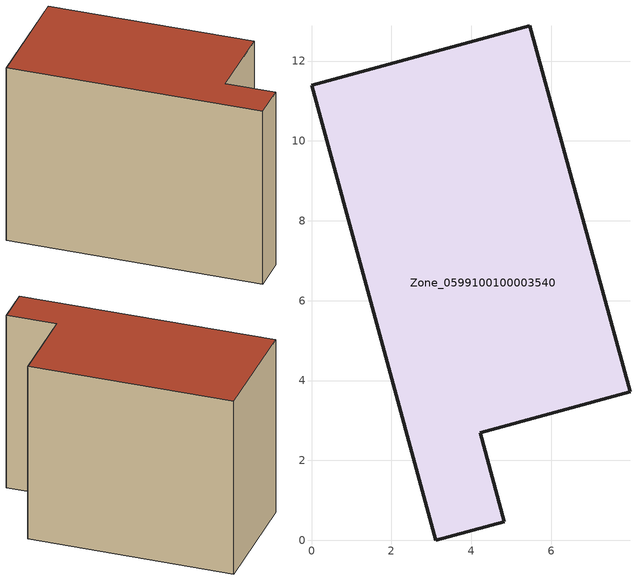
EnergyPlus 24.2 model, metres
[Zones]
Zone_0599100100003540
 floor ground (C_G): 0,11.39 5.47,12.88 7.97,3.72 4.22,2.7 4.83,0.47 3.11,0 z0
 wall outside (C_F): 5.47,12.88 0,11.39 3.11,0 4.83,0.47 4.22,2.7 7.97,3.72 5.47,12.88 z0:8.72
 roof outside (C_R): 0,11.39 3.11,0 4.83,0.47 4.22,2.7 7.97,3.72 5.47,12.88 z8.72
[BUILDING]
Pand.0599100100003540: North Axis=0; Terrain=City; Loads Convergence Tolerance Value=0.04; Temperature Convergence Tolerance Value=0.4; Solar Distribution=FullExterior; Maximum Number of Warmup Days=25; Minimum Number of Warmup Days=1
[Site:Location]
Rotterdam.The.Hague.AP_ZH_NLD Design_Conditions: Latitude=51.96; Longitude=4.45; Time Zone=1; Elevation=-4.5
[SITE:GROUNDTEMPERATURE:BUILDINGSURFACE]
18, 18, 18, 18, 18, 18, 18, 18, 18, 18, 18, 18
[MATERIAL] Thermal Absorptance=0.9; Solar Absorptance=0.7; Visible Absorptance=0.7
Name | Roughness | Thickness | Conductivity | Density | Specific Heat
G.TC.2006-2014 | MediumSmooth | 0.15 | 0.06 | 540 | 1210
F.TC.2006-2014 | Rough | 0.3 | 0.12 | 1920 | 840
R.TC.2006-2014 | MediumRough | 0.2 | 0.08 | 1500 | 1000
[CONSTRUCTION]
C_G: G.TC.2006-2014
C_F: F.TC.2006-2014
C_R: R.TC.2006-2014
[ZONE]
Zone_0599100100003540: Type=1; Multiplier=1; Ceiling Height=Autocalculate; Volume=Autocalculate; Floor Area=autocalculate; Part of Total Floor Area=Yes
[ZONEINFILTRATION:DESIGNFLOWRATE]
Infil_Zone_0599100100003540: Zone or ZoneList or Space or SpaceList=Zone_0599100100003540; Schedule=AlwaysOn; Design Flow Rate Calculation Method=Flow/Area; Flow Rate per Floor Area=0.0015; Constant Term Coefficient=1; Temperature Term Coefficient=0; Velocity Term Coefficient=0; Velocity Squared Term Coefficient=0
[HVACTEMPLATE:ZONE:IDEALLOADSAIRSYSTEM]
Zone_0599100100003540: Maximum Heating Supply Air Temperature=50; Minimum Cooling Supply Air Temperature=13; Maximum Heating Supply Air Humidity Ratio=0.0156; Minimum Cooling Supply Air Humidity Ratio=0.0077; Heating Limit=NoLimit; Cooling Limit=NoLimit; Dehumidification Control Type=ConstantSensibleHeatRatio; Cooling Sensible Heat Ratio=0.7; Dehumidification Setpoint=60; Humidification Control Type=None; Humidification Setpoint=30; Outdoor Air Method=None; Outdoor Air Flow Rate per Person=0.00944; Outdoor Air Flow Rate per Zone Floor Area=0; Outdoor Air Flow Rate per Zone=0; Demand Controlled Ventilation Type=None; Outdoor Air Economizer Type=NoEconomizer; Heat Recovery Type=None; Sensible Heat Recovery Effectiveness=0.7; Latent Heat Recovery Effectiveness=0.65
[ZONECONTROL:THERMOSTAT]
ThermostatControl_Zone_0599100100003540: Zone or ZoneList=Zone_0599100100003540; Control Type Schedule=DualSetpointControlType; Control 1=Thermostat_Zone_0599100100003540; Temperature Difference Between Cutout And Setpoint=0
[THERMOSTATSETPOINT:DUALSETPOINT]
Thermostat_Zone_0599100100003540: Heating Setpoint Temperature Schedule=HeatingSetpoint_Zone_0599100100003540; Cooling Setpoint Temperature Schedule=CoolingSetpoint_Zone_0599100100003540
[SCHEDULE:COMPACT]
HeatingSetpoint_Zone_0599100100003540: Through: 12/31, For: AllDays, Until: 24:00, 21
CoolingSetpoint_Zone_0599100100003540: Through: 12/31, For: AllDays, Until: 24:00, 24
DualSetpointControlType: Through: 12/31, For: AllDays, Until: 24:00, 4
AlwaysOn: Through: 12/31, For: AllDays, Until: 24:00, 1
